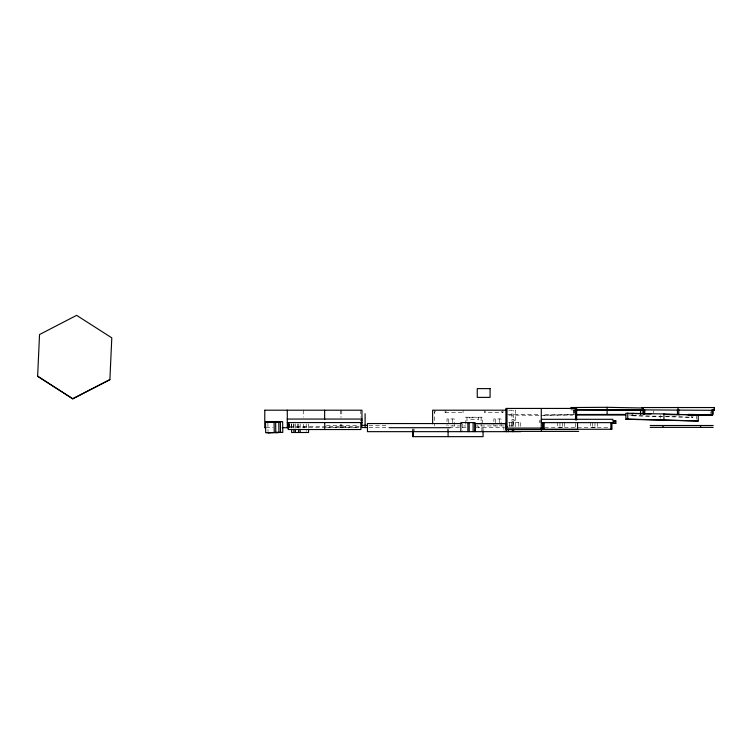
<?xml version="1.0" encoding="UTF-8"?>
<svg xmlns="http://www.w3.org/2000/svg" width="752" height="752" viewBox="0 0 752 752"><rect width="100%" height="100%" fill="white"/><g stroke="black" fill="none" stroke-linecap="round" stroke-linejoin="round"><path stroke-width="0.56" stroke-dasharray="3.76 2.82" d="M692.874 414.869L692.865 417.247L691.257 417.369L631.238 415.753L631.248 413.374M631.238 415.753L632.846 415.63L632.855 413.252M660.171 418.272L660.181 415.273M691.257 417.369L691.267 414.991M696.343 419.146L696.352 416.147M539.25 422.709L539.278 420.302M653.309 412.735L653.479 410.705M540.951 415.301L574.368 414.69L542.248 414.493M502.975 410.197L502.975 412.528L484.786 412.528L485.209 411.363M515.223 426.826L515.458 410.197L508.549 410.197M434.374 412.528L435.54 411.363M445.118 410.197L445.118 412.528L446.707 411.363M574.415 409.849L570.918 409.878L574.537 410.366M507.769 414.69L539.955 414.493M543.696 415.301L572.864 415.123M629.114 415.01L636.023 414.982M445.118 412.528L463.307 412.528L463.307 410.197M469.38 417.783L478.714 417.783M511.962 419.419L513.71 419.419L515.458 421.167M508.521 422.577L520.628 422.577M326.415 425.331L358.178 425.331M369.016 425.331L387.43 425.331M450.758 425.952L465.704 425.952M474.333 425.952L504.225 425.952M508.822 425.952L513.71 425.952L513.71 410.197M289.623 426.534L359.625 426.534M326.415 427.503L358.178 427.503M369.016 427.503L387.346 427.503M265.935 427.7L272.938 427.7M289.266 427.7L359.625 427.7M449.057 427.7L466.757 427.7M476.091 427.7L504.536 427.7M544.692 427.7L609.534 427.7M508.841 415.104L539.804 415.292M632.846 415.63L662.512 416.345M665.99 416.448L692.865 417.247M501.377 411.363L502.975 412.528M513.71 422.915L511.962 421.167L511.962 410.197M478.939 427.7L477.774 425.952M462.875 411.363L463.307 412.528M267.9 422.981L268.041 431.582M710.32 411.748L710.367 412.641M597.285 422.633L597.285 427.352L590.301 427.352L590.282 422.633M594.954 422.633L594.954 427.352M592.623 422.633L592.623 427.352M575.543 423.442L575.543 428.067M574.293 409.436L574.293 415.095M564.62 422.633L564.62 427.352L557.627 427.352L557.617 422.633M562.28 422.633L562.28 427.352M559.949 422.633L559.949 427.352M520.732 422.577L520.732 427.117M518.777 422.577L518.777 427.117M513.644 422.577L513.644 427.117M512.328 422.577L512.328 427.117M511.369 422.577L511.369 427.117M509.405 422.577L509.405 427.117M503.84 427.7L503.84 429.542M501.076 425.952L501.076 418.949L493.848 418.949L493.848 425.952M499.328 418.949L499.328 425.952M495.596 418.949L495.596 425.952M484.786 410.197L484.786 412.528M482.991 427.7L483.094 431.056M482.267 423.761L482.267 417.2L465.817 417.2L465.817 425.952M481.101 417.2L481.101 421.863M481.101 422.671L481.101 425.952M478.714 417.2L478.714 419.531L469.38 419.531L469.38 417.2M466.983 417.2L466.983 423.038M462.753 423.714L462.753 430.52M454.236 425.952L454.246 418.949L447.008 418.949L447.008 425.952M452.488 418.949L452.488 425.952M448.756 418.949L448.756 425.952M448.089 428.819L448.089 431.056M447.891 428.819L447.891 431.056M434.374 410.197L434.374 425.952M414.051 428.819L414.145 431.056M412.989 428.819L412.989 431.056M412.886 428.819L412.886 431.056M360.791 410.197L360.791 417.2M345.356 426.534L345.356 427.7M341.775 410.197L341.775 417.2M341.775 424.203L341.775 427.7M340.609 410.197L340.609 417.2M340.609 424.203L340.609 427.7M308.564 423.893L308.564 428.189M306.205 423.893L306.205 431.413M304.607 426.534L304.607 427.7M303.272 410.197L303.272 417.2M303.272 424.203L303.272 427.7M300.151 423.893L300.151 428.189M298.6 423.893L298.6 428.189M297.463 423.893L297.463 428.189M295.442 423.893L295.433 428.189M293.938 423.893L293.938 428.189M293.769 423.893L293.769 428.189M291.607 423.893L291.597 428.189M291.428 423.893L291.428 428.189M289.623 423.714L289.623 427.202M289.52 423.714L289.548 427.249M573.861 410.319L573.861 414.954L573.861 410.319M481.919 431.056L481.919 427.7L481.825 431.056"/><path stroke-width="1.13" d="M520.628 431.657L367.455 431.657L367.455 423.545L461.39 423.564M506.331 431.592L506.331 423.564L475.189 423.545L475.198 431.582M643.421 413.976L643.421 410.442M712.661 410.442L712.623 414.991L688.371 415.095M506.481 431.169L506.481 431.657L506.425 422.577M698.223 421.007L625.871 419.259L625.89 413.252L663.96 413.976L663.931 419.983L698.223 421.007L698.241 415.001L663.668 414.004M625.871 419.259L627.76 419.108L627.779 413.102M541.252 422.577L541.271 420.171M613.848 423.47L613.867 421.064L615.869 420.941L615.841 423.348L611.526 423.451M37.628 376.32L39.536 334.537L76.629 315.351L111.794 337.845L109.886 379.638L72.784 398.814L37.6 376.216L72.784 398.814M644.022 414.155C645.056 408.035 642.405 408.712 643.364 414.145M664.937 414.549L712.022 414.681C714.597 414.982 711.289 403.119 712.605 415.095M711.336 414.794L688.409 414.39M72.765 398.71L109.886 379.638M272.76 421.816L282.63 421.646L282.799 432.391L266.377 432.682M280.524 432.447L280.355 421.693M691.267 414.991L692.874 414.869M698.241 415.001L688.193 414.944M265.747 421.938L271.453 421.844M276.764 432.503L276.247 432.503M276.369 421.75L276.012 421.759M281.323 421.703L275.984 421.787M269.338 421.881L265.898 421.938M269.498 432.626L268.05 432.654L268.652 432.654M281.427 432.456L271.989 432.607M270.645 421.853L274.142 421.797M278.531 432.503L276.144 432.541M274.461 421.816L277.45 421.769M274.997 421.806L267.938 421.91L271.162 421.863M269.291 432.644L272.976 432.588M271.322 432.616L266.565 432.682M643.468 408.007L607.09 407.311L570.918 407.537L571.022 408.007M712.069 410.357L714.4 410.338L714.297 407.537L641.86 407.537L641.964 408.007M576.756 409.84L643.938 410.329M576.06 409.878L640.525 409.887L640.619 413.797M714.4 410.338L641.86 409.878L644.304 410.357M639.961 410.366L643.449 410.329M576.06 414.512L625.542 414.427M625.673 415.048L576.164 414.972M688.296 415.236L711.937 415.113M677.533 409.661L678.671 409.661M264.817 410.197L361.966 410.197L361.966 427.7M506.453 410.197L432.626 410.197L432.626 423.696M711.336 414.625L710.302 414.531M712.661 414.794L710.367 414.841L710.367 414.014M287.236 419.052L362.013 419.052M541.854 419.306L613.049 419.306M360.791 420.697L361.966 420.697M287.236 422.558L362.013 422.558M288.383 422.69L289.595 422.69M541.854 422.633L613.049 422.633M475.029 423.63L506.51 423.639M362.624 425.331L366.938 425.331M650.179 425.5L713.178 425.5M505.917 426.657L507.027 426.657M650.179 427.38L713.178 427.38M362.624 427.503L366.938 427.503M264.817 427.7L265.353 427.7M282.273 427.7L288.683 427.7M389.047 427.7L450.232 427.7M543.564 428.067L507.027 428.067L507.027 408.43M542.991 429.27L543.019 422.633L542.944 429.27L611.987 429.27L611.884 422.633M576.643 429.467L505.917 429.467L505.917 408.43L576.643 408.43L576.643 420.114M288.354 422.558L288.354 429.524L360.894 429.524L360.791 422.558M503.896 431.385L578.673 431.385M308.442 432.494L291.607 432.494L291.607 429.27M712.022 414.681L712.022 409.878L712.623 409.887M612.354 420.894L615.869 420.941M612.335 423.301L615.841 423.348M663.687 414.352L679.855 414.719M627.76 419.108L663.931 419.983M631.605 413.421L651.1 413.967M275.627 421.75L275.796 432.503M265.522 421.938L265.691 432.691M475.048 431.15L475.048 431.657L475.095 422.577L460.891 422.577L460.788 431.657M714.297 407.537L714.297 409.868M700.591 425.5L700.591 427.38M678.765 409.661L678.765 414.474M678.022 407.311L678.022 409.643M677.439 409.661L677.439 414.474M662.963 425.5L662.963 427.38M644.765 409.887L644.765 413.948M643.439 409.887L643.439 413.732M643.364 407.537L643.364 409.868M640.525 409.887L640.525 414.521M610.868 422.633L610.868 429.27M607.09 407.311L607.099 414.305M577.545 422.633L577.545 429.27M575.543 408.43L575.543 419.983M544.128 422.633L544.128 429.27M541.384 428.621L541.384 431.385M541.28 408.43L541.28 429.467M513.644 429.383L513.644 431.657M512.328 429.383L512.328 431.657M508.399 429.383L508.399 431.657M482.991 431.056L483.094 436.649L412.886 436.649L412.886 431.056M473.121 422.577L473.121 431.657M469.192 422.577L469.192 431.657M467.876 422.577L467.876 431.657M448.089 431.056L448.089 436.649M412.989 431.056L412.989 436.649M365.105 413.703L365.105 427.7M324.732 422.558L324.732 429.524M324.629 410.197L324.629 419.531M308.564 429.27L308.564 432.494M300.151 429.27L300.151 432.494M298.6 429.27L298.6 432.494M295.433 429.27L295.442 432.494M293.938 429.27L293.938 432.494M288.458 422.558L288.383 429.524M287.292 410.197L287.292 427.7M264.77 410.197L264.77 427.7M278.766 421.712L274.066 421.778L274.226 432.532L278.926 432.466L278.766 421.712M490.088 388.624L477.257 388.624L477.257 397.385L490.088 397.385L490.088 388.624"/></g></svg>
